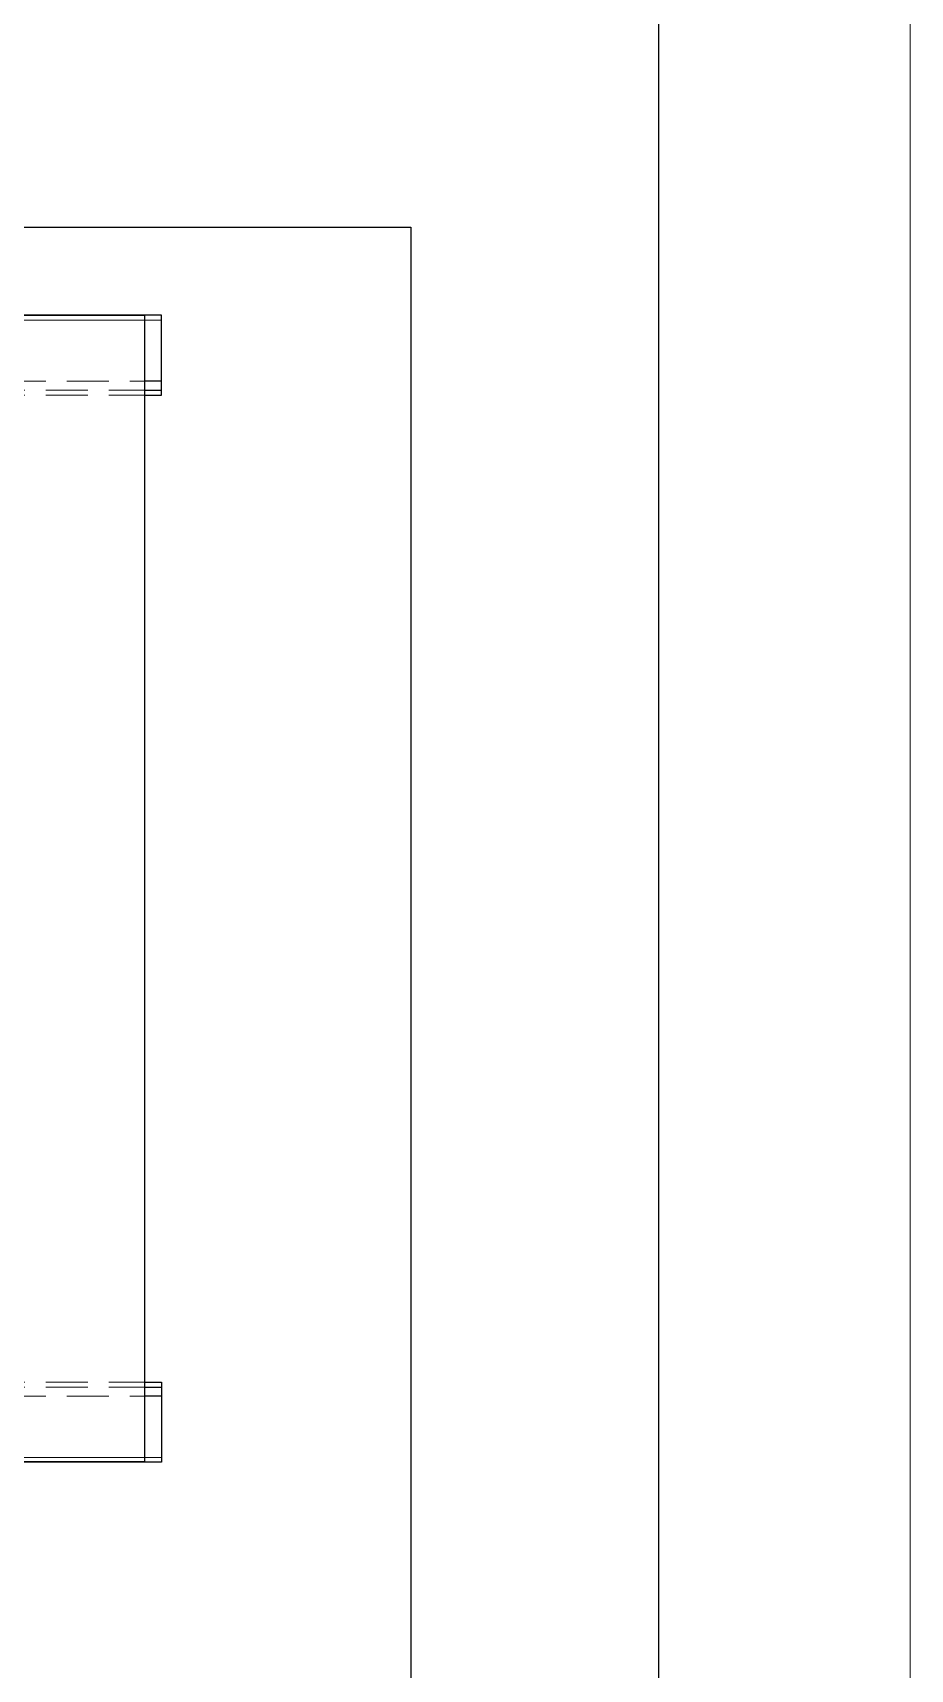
# Model space of a CAD drawing. Header units: millimetres. Extents: x 126 to 938, y 244 to 707.
# Drawn here: x 850.14 to 876.66, y 538.21 to 587.68 of the extents above; entities that cross this region are included whole.
import ezdxf

# ---------------------------------------------------------------- set-up
doc = ezdxf.new("R2010")
doc.units = ezdxf.units.MM
doc.linetypes.add('HIDDEN', pattern=[1.905, 1.27, -0.635])

msp = doc.modelspace()

# ---------------------------------------------------------------- linework, layer by layer
at = {"color": 7, "linetype": 'Continuous', "lineweight": 25}
for p, q in [((869.069, 434.045), (869.069, 589.297)), ((845.694, 581.797), (861.569, 581.797)), ((861.569, 581.797), (861.569, 434.045)), ((854.037, 579.144), (841.962, 579.144)), ((853.522, 579.129), (849.523, 579.129)), ((853.522, 579.129), (853.522, 544.48)), ((854.037, 577.144), (854.037, 579.144)), ((854.037, 577.144), (853.522, 577.144)), ((853.522, 576.869), (854.037, 576.869)), ((854.037, 576.869), (854.037, 577.144)), ((854.037, 576.719), (854.037, 576.869)), ((853.522, 576.719), (854.037, 576.719)), ((853.522, 546.889), (854.037, 546.889)), ((853.522, 546.739), (854.037, 546.739)), ((854.037, 546.889), (854.037, 546.739)), ((854.037, 546.739), (854.037, 546.464)), ((854.037, 546.464), (853.522, 546.464)), ((854.037, 546.464), (854.037, 544.464)), ((854.037, 544.464), (841.962, 544.464)), ((853.522, 544.48), (849.523, 544.48))]:
    msp.add_line(p, q, dxfattribs=at)
at = {"color": 7, "linetype": 'HIDDEN', "lineweight": 18}
for p, q in [((869.069, 434.045), (869.069, 589.297)), ((845.694, 581.797), (861.569, 581.797)), ((861.569, 581.797), (861.569, 434.045)), ((821.962, 579.144), (854.037, 579.144)), ((821.962, 578.994), (854.037, 578.994)), ((828.318, 578.994), (854.037, 578.994)), ((840.962, 579.129), (853.522, 579.129)), ((853.522, 579.129), (853.522, 577.144)), ((854.037, 579.144), (854.037, 576.719)), ((854.037, 578.994), (854.037, 577.144)), ((854.037, 577.144), (854.037, 578.994)), ((821.962, 576.869), (853.522, 576.869)), ((821.962, 576.869), (854.037, 576.869)), ((828.318, 577.144), (853.522, 577.144)), ((828.318, 577.144), (854.037, 577.144)), ((853.522, 577.144), (853.522, 546.464)), ((821.962, 576.719), (853.522, 576.719)), ((821.962, 576.719), (854.037, 576.719)), ((821.962, 546.889), (853.522, 546.889)), ((821.962, 546.889), (854.037, 546.889)), ((821.962, 546.739), (853.522, 546.739)), ((821.962, 546.739), (854.037, 546.739)), ((854.037, 544.464), (854.037, 546.889)), ((828.318, 546.464), (853.522, 546.464)), ((828.318, 546.464), (854.037, 546.464)), ((853.522, 544.48), (853.522, 546.464)), ((854.037, 544.614), (854.037, 546.464)), ((854.037, 546.464), (854.037, 544.614)), ((821.962, 544.614), (854.037, 544.614)), ((821.962, 544.464), (854.037, 544.464)), ((828.318, 544.614), (854.037, 544.614)), ((840.962, 544.48), (853.522, 544.48))]:
    msp.add_line(p, q, dxfattribs=at)
at = {"color": 7, "linetype": 'Continuous', "lineweight": 18, "flags": 128}
msp.add_lwpolyline([(869.069, 434.045), (876.663, 434.045), (876.663, 637.151), (583.288, 637.151), (583.288, 575.947), (583.288, 568.447), (583.288, 434.045), (861.569, 434.045), (869.069, 434.045)], dxfattribs=at)

doc.saveas('drawing.dxf')
